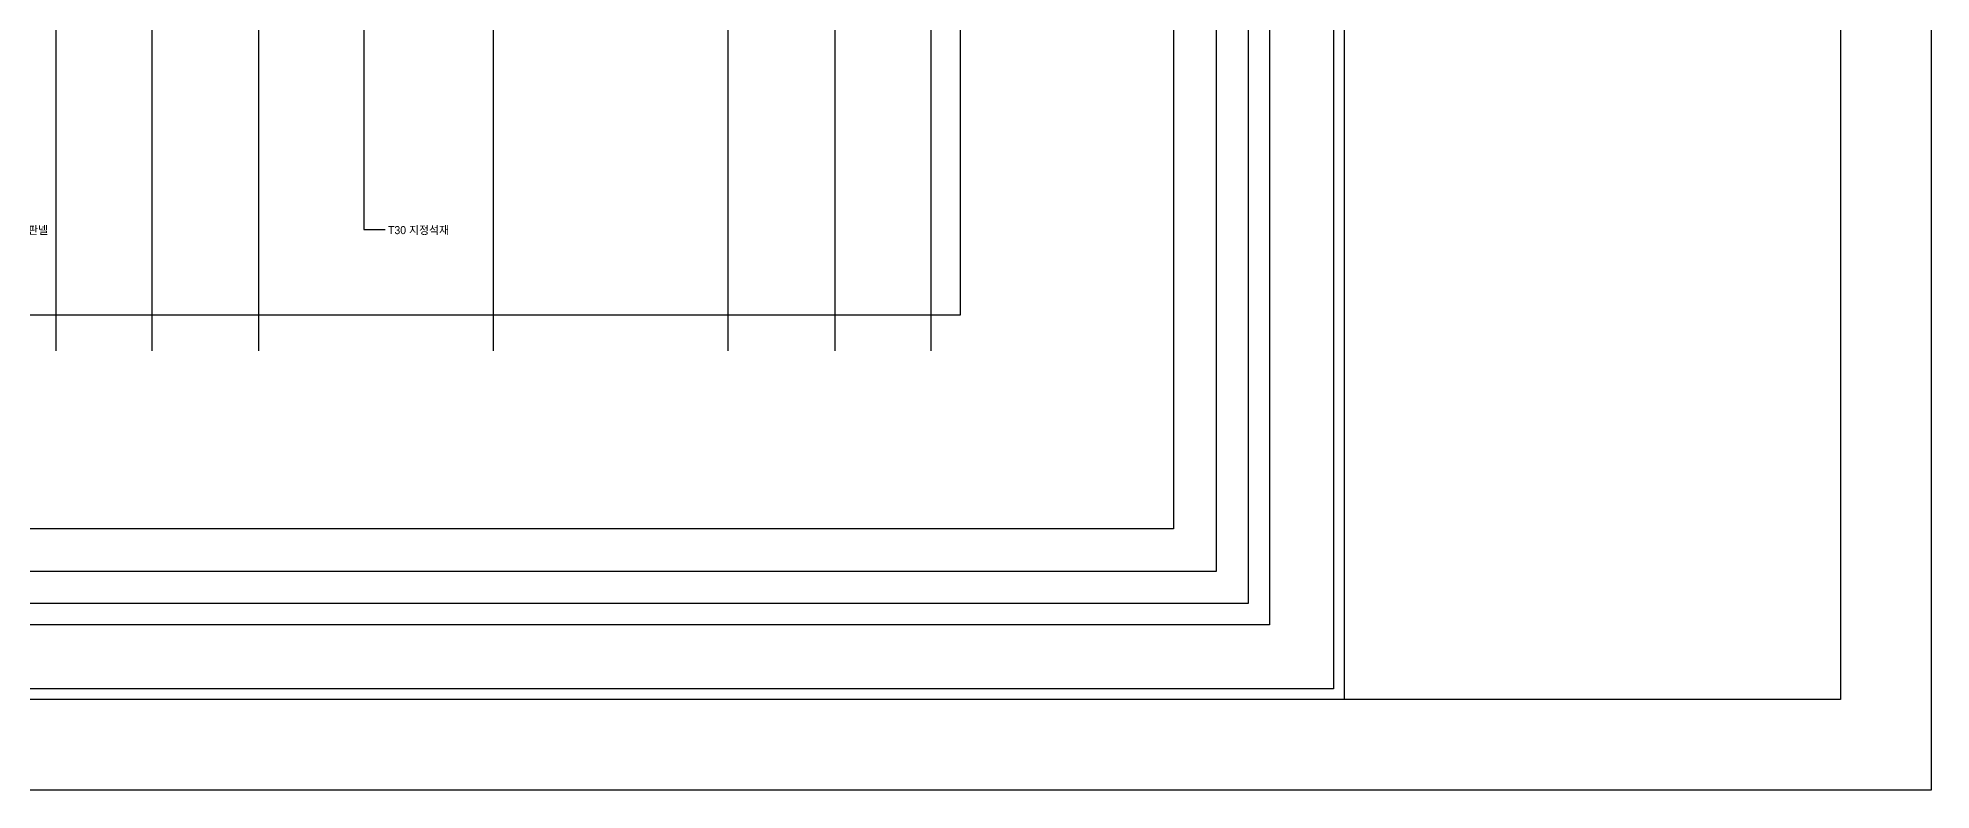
# Model space of a CAD drawing. Extents: x -430745 to 210250, y 0 to 148500.
# Drawn here: x 121545 to 210250, y 0 to 35253 of the extents above; entities that cross this region are included whole.
import ezdxf

# ---------------------------------------------------------------- set-up
doc = ezdxf.new("R2010")
doc.units = 0
doc.header["$LTSCALE"] = 250
doc.header["$MEASUREMENT"] = 0
doc.layers.add('A-CEN', color=1, linetype='CONTINUOUS')
doc.layers.add('A-DIM', color=7, linetype='CONTINUOUS')
doc.layers.add('NOPLOT', color=193, linetype='CONTINUOUS', plot=False)
doc.layers.add('NOPLOT-TEXT', color=41, linetype='CONTINUOUS', plot=False)
doc.styles.add('Gtx', font='')
doc.styles.get('Gtx').set_extended_font_data('Dotum')

# ---------------------------------------------------------------- blocks, each defined once
blk = doc.blocks.new('A-CEN-EAST1')
at = {"layer": 'A-CEN'}
for p, q in [((14842720.5, -289571.4, 0), (14842720.5, -182238.1, 0)), ((14847220.5, -289571.4, 0), (14847220.5, -182238.1, 0)), ((14852220.5, -289571.4, 0), (14852220.5, -182238.1, 0)), ((14863220.5, -289571.4, 0), (14863220.5, -182238.1, 0)), ((14874220.5, -289571.4, 0), (14874220.5, -182238.1, 0)), ((14879220.5, -289571.4, 0), (14879220.5, -182238.1, 0)), ((14883720.5, -289571.4, 0), (14883720.5, -182238.1, 0))]:
    blk.add_line(p, q, dxfattribs=at)

msp = doc.modelspace()

# ---------------------------------------------------------------- linework, layer by layer
at = {"layer": 'NOPLOT'}
for points in [[(0, 148500), (210250, 148500), (210250, 0), (0, 0)], [(206000, 4250), (7750, 4250), (7750, 144250), (206000, 144250)], [(8250, 143750), (182250, 143750), (182250, 4750), (8250, 4750)], [(11250, 140750), (179250, 140750), (179250, 7750), (11250, 7750)], [(12250, 139750), (178250, 139750), (178250, 8750), (12250, 8750)], [(13750, 138250), (176750, 138250), (176750, 10250), (13750, 10250)], [(15750, 136250), (174750, 136250), (174750, 12250), (15750, 12250)], [(25750, 126250), (164750, 126250), (164750, 22250), (25750, 22250)]]:
    msp.add_lwpolyline(points, close=True, dxfattribs=at)
msp.add_lwpolyline([(182750, 144250), (182750, 4250)], dxfattribs=at)
at = {"layer": 'NOPLOT-TEXT', "linetype": 'Continuous', "elevation": 0}
msp.add_lwpolyline([(136821.1, 38028.9), (136821.1, 26265.3), (137821.1, 26265.3)], dxfattribs=at)

# ---------------------------------------------------------------- block references
at = {"layer": 'A-DIM'}
msp.add_blockref('A-CEN-EAST1', (-14720325.2, 310154.8), dxfattribs=at)

# ---------------------------------------------------------------- texts
at = {"layer": 'NOPLOT-TEXT', "linetype": 'Continuous', "style": 'Gtx'}
for s, p in [('T4 AL. 복합판넬', (118561.9, 26055.3)), ('T30 지정석재', (137951.1, 26055.3))]:
    msp.add_text(s, height=375, rotation=360, dxfattribs=at).set_placement(p)

doc.saveas('drawing.dxf')
